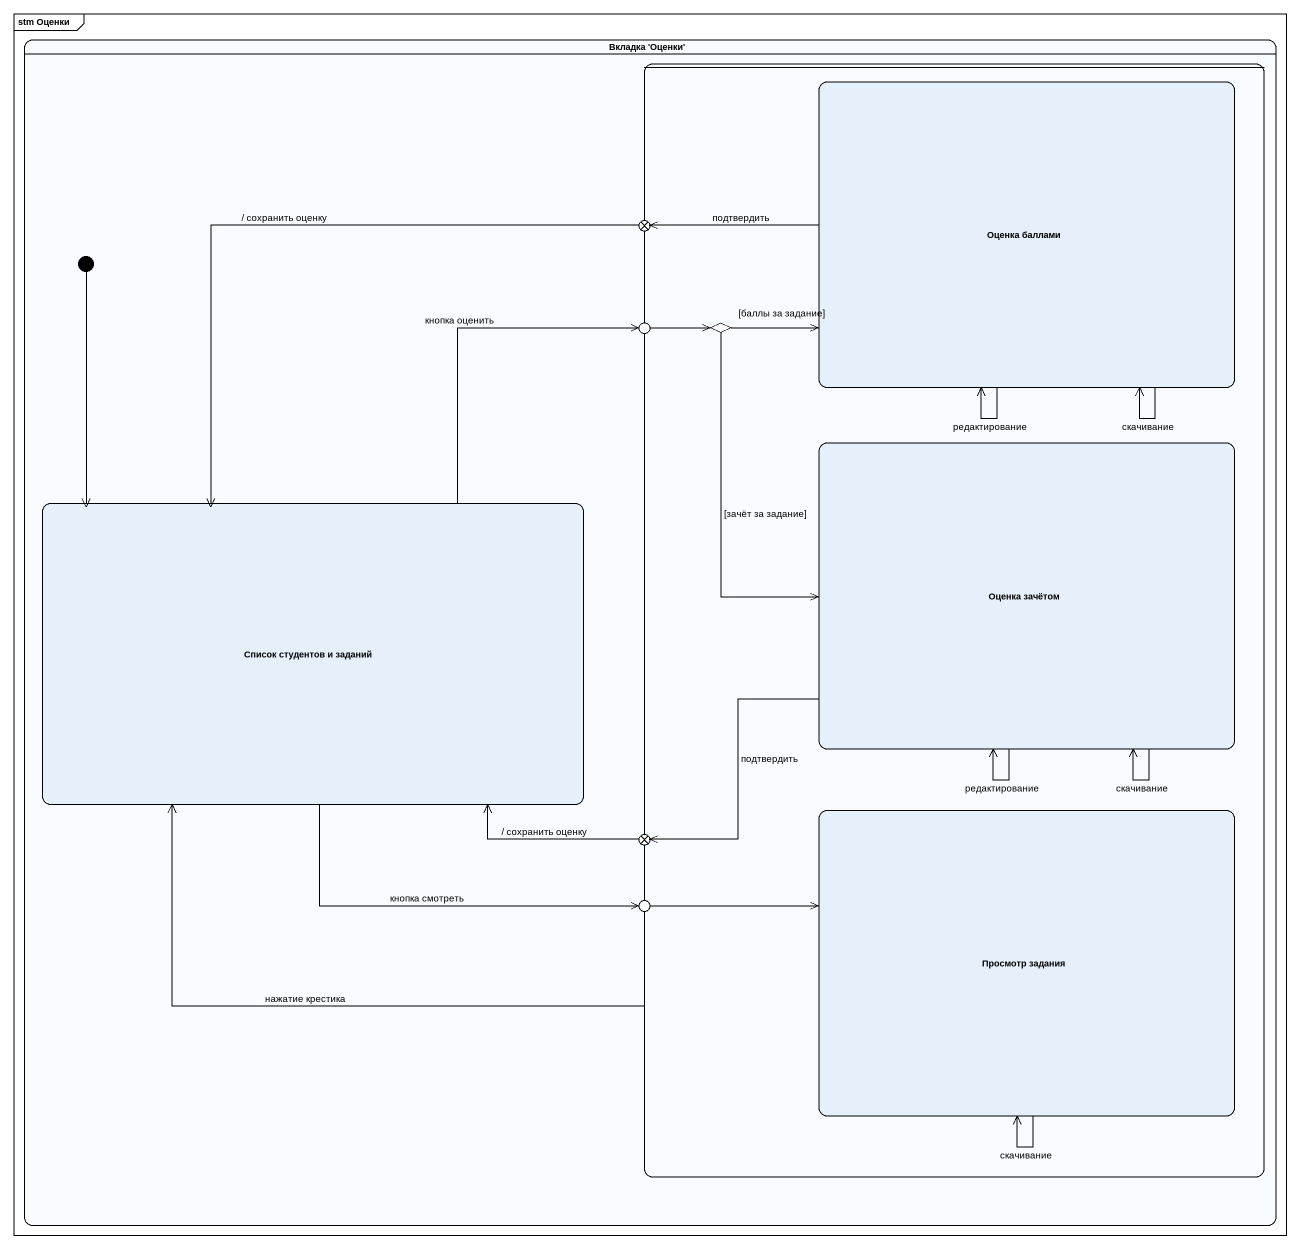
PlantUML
@startuml
mainframe stm Оценки
hide empty description
state "Вкладка 'Оценки'" as Вкладка_Оценки {
  state " " as state1 {
    state "Оценка баллами" as Оценка_баллами
    state choice1 <<choice>>
    state "Оценка зачётом" as Оценка_зачётом
    state "Просмотр задания" as Просмотр_задания
  }
  state exit1 <<exitPoint>>
  state entry1 <<entryPoint>>
  state "Список студентов и заданий" as Список_студентов_и_заданий
  state exit2 <<exitPoint>>
  state entry2 <<entryPoint>>
  [*] --> Список_студентов_и_заданий
}
state1 -left-> Список_студентов_и_заданий : нажатие крестика
Оценка_баллами --> Оценка_баллами : редактирование
Оценка_баллами --> Оценка_баллами : скачивание
Оценка_баллами -left-> exit1 : подтвердить
exit1 --> Список_студентов_и_заданий : / сохранить оценку
entry1 -right-> choice1
choice1 -right-> Оценка_баллами : [баллы за задание]
choice1 --> Оценка_зачётом : [зачёт за задание]
Оценка_зачётом --> Оценка_зачётом : редактирование
Оценка_зачётом --> Оценка_зачётом : скачивание
Оценка_зачётом --> exit2 : подтвердить
Список_студентов_и_заданий -up-> entry1 : кнопка оценить
Список_студентов_и_заданий --> entry2 : кнопка смотреть
Просмотр_задания --> Просмотр_задания : скачивание
exit2 -left-> Список_студентов_и_заданий : / сохранить оценку
entry2 -right-> Просмотр_задания
@enduml
